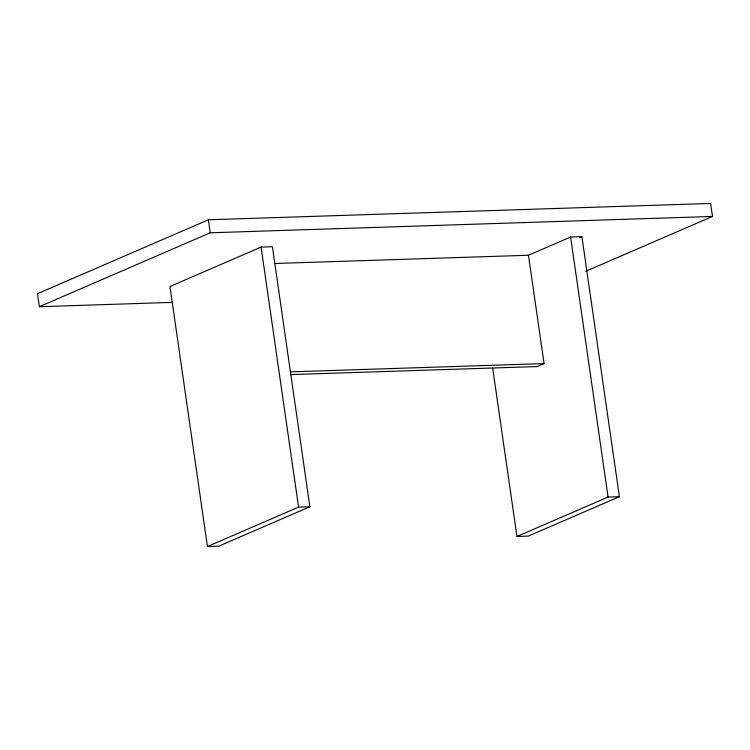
<?xml version="1.0" encoding="UTF-8"?>
<svg xmlns="http://www.w3.org/2000/svg" width="750" height="750" viewBox="0 0 750 750"><rect width="100%" height="100%" fill="white"/><g stroke="black" fill="none" stroke-linecap="round" stroke-linejoin="round"><path stroke-width="1.12" d="M585.684 271.303L712.5 216.45L710.625 203.447L208.369 219.787L37.5 293.7L39.375 306.703L172.838 302.362M39.375 306.703L210.244 232.791L712.5 216.45M261.094 247.088L169.959 286.509L207.441 546.553L218.737 546.178L309.872 506.766L272.4 246.722L261.094 247.088L298.566 507.131L207.441 546.553M527.728 255.572L570.609 237.019L581.906 236.653L619.387 496.697L528.253 536.109L516.947 536.484L492.638 367.744M579.769 237.581L581.906 236.653M274.688 263.503L528.459 255.253L544.078 363.6L537.244 366.553L290.484 374.587M516.947 536.484L608.081 497.063L619.387 496.697M290.297 371.859L544.078 363.6M298.566 507.131L309.872 506.766M570.609 237.019L608.081 497.063M208.369 219.787L210.244 232.791"/></g></svg>
